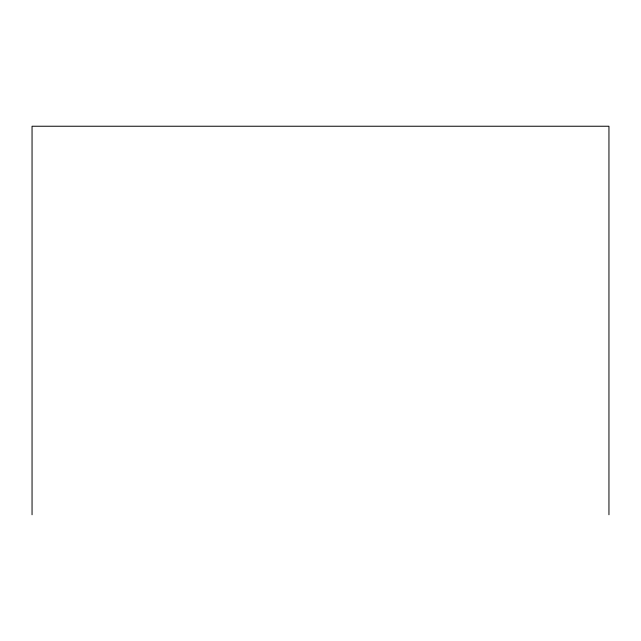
<?xml version="1.0" encoding="UTF-8"?>
<svg xmlns="http://www.w3.org/2000/svg" width="641" height="641" viewBox="0 0 641 641"><rect width="100%" height="100%" fill="white"/><g stroke="black" fill="none" stroke-linecap="round" stroke-linejoin="round"><path stroke-width="0.96" d="M608.95 514.763L608.95 126.237L32.05 126.237L32.05 514.763"/></g></svg>
